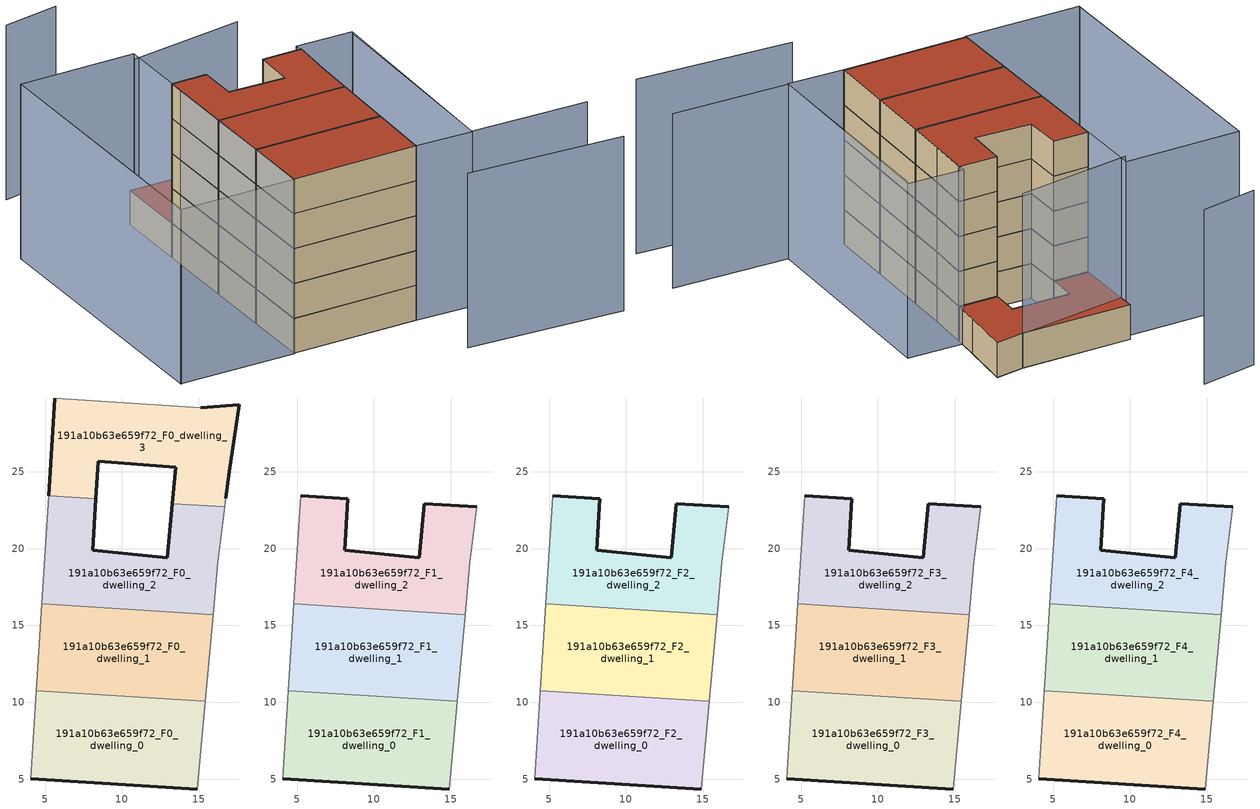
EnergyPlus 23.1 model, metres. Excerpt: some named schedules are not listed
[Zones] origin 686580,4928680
191a10b63e659f72_F0_dwelling_0
 floor ground (EU_floor_Construction): 14.9,4.36 15.42,10.05 4.42,10.75 4.05,5.01 z0
 wall outside (EU_wall_Construction): 14.9,4.36 4.05,5.01 z0:3
 wall adiabatic (EU_wall_Construction): 15.42,10.05 14.9,4.36 / 4.05,5.01 4.42,10.75 z0:3
 wall to 191a10b63e659f72_F0_dwelling_1 (EU_wall_Construction): 4.42,10.75 15.42,10.05 z0:3
191a10b63e659f72_F0_dwelling_1
 floor ground (EU_floor_Construction): 15.42,10.05 15.93,15.69 4.78,16.4 4.42,10.75 z0
 wall adiabatic (EU_wall_Construction): 15.93,15.69 15.42,10.05 / 4.42,10.75 4.78,16.4 z0:3
 wall to 191a10b63e659f72_F0_dwelling_2 (EU_wall_Construction): 4.78,16.4 15.93,15.69 z0:3
191a10b63e659f72_F0_dwelling_2
 floor ground (EU_floor_Construction): 15.93,15.69 16.24,19.07 16.69,22.71 13.27,22.93 12.93,19.41 8.09,19.88 8.3,23.25 5.23,23.44 4.78,16.4 z0
 wall outside (EU_wall_Construction): 8.3,23.25 8.09,19.88 12.93,19.41 13.27,22.93 z0:3
 wall adiabatic (EU_wall_Construction): 4.78,16.4 5.23,23.44 / 16.69,22.71 16.24,19.07 15.93,15.69 z0:3
 wall to 191a10b63e659f72_F0_dwelling_3 (EU_wall_Construction): 5.23,23.44 8.3,23.25 / 13.27,22.93 16.69,22.71 z0:3
191a10b63e659f72_F0_dwelling_3
 floor ground (EU_floor_Construction): 16.69,22.71 16.76,23.28 16.98,25.01 17.64,29.37 15.14,29.16 5.63,29.8 5.23,23.44 8.3,23.25 8.45,25.69 13.5,25.29 13.27,22.93 z0
 wall outside (EU_wall_Construction): 13.27,22.93 13.5,25.29 8.45,25.69 8.3,23.25 / 5.23,23.44 5.63,29.8 / 15.14,29.16 17.64,29.37 16.98,25.01 16.76,23.28 z0:3
 wall adiabatic (EU_wall_Construction): 16.76,23.28 16.69,22.71 / 5.63,29.8 15.14,29.16 z0:3
 roof outside (EU_roof_Construction): 17.64,29.37 16.98,25.01 16.76,23.28 16.69,22.71 13.27,22.93 13.5,25.29 8.45,25.69 8.3,23.25 5.23,23.44 5.63,29.8 15.14,29.16 z3
191a10b63e659f72_F1_dwelling_0
 floor to 191a10b63e659f72_F0_dwelling_0 (EU_floor_Construction): 14.9,4.36 15.42,10.05 4.42,10.75 4.05,5.01 z3
 wall outside (EU_wall_Construction): 14.9,4.36 4.05,5.01 z3:6
 wall adiabatic (EU_wall_Construction): 15.42,10.05 14.9,4.36 / 4.05,5.01 4.42,10.75 z3:6
 wall to 191a10b63e659f72_F1_dwelling_1 (EU_wall_Construction): 4.42,10.75 15.42,10.05 z3:6
191a10b63e659f72_F1_dwelling_1
 floor to 191a10b63e659f72_F0_dwelling_1 (EU_floor_Construction): 15.42,10.05 15.93,15.69 4.78,16.4 4.42,10.75 z3
 wall adiabatic (EU_wall_Construction): 15.93,15.69 15.42,10.05 / 4.42,10.75 4.78,16.4 z3:6
 wall to 191a10b63e659f72_F1_dwelling_2 (EU_wall_Construction): 4.78,16.4 15.93,15.69 z3:6
191a10b63e659f72_F1_dwelling_2
 floor to 191a10b63e659f72_F0_dwelling_2 (EU_floor_Construction): 15.93,15.69 16.24,19.07 16.69,22.71 13.27,22.93 12.93,19.41 8.09,19.88 8.3,23.25 5.23,23.44 4.78,16.4 z3
 wall outside (EU_wall_Construction): 5.23,23.44 8.3,23.25 8.09,19.88 12.93,19.41 13.27,22.93 16.69,22.71 z3:6
 wall adiabatic (EU_wall_Construction): 4.78,16.4 5.23,23.44 / 16.69,22.71 16.24,19.07 15.93,15.69 z3:6
191a10b63e659f72_F2_dwelling_0
 floor to 191a10b63e659f72_F1_dwelling_0 (EU_floor_Construction): 14.9,4.36 15.42,10.05 4.42,10.75 4.05,5.01 z6
 wall outside (EU_wall_Construction): 14.9,4.36 4.05,5.01 z6:9
 wall adiabatic (EU_wall_Construction): 15.42,10.05 14.9,4.36 / 4.05,5.01 4.42,10.75 z6:9
 wall to 191a10b63e659f72_F2_dwelling_1 (EU_wall_Construction): 4.42,10.75 15.42,10.05 z6:9
191a10b63e659f72_F2_dwelling_1
 floor to 191a10b63e659f72_F1_dwelling_1 (EU_floor_Construction): 15.42,10.05 15.93,15.69 4.78,16.4 4.42,10.75 z6
 wall adiabatic (EU_wall_Construction): 15.93,15.69 15.42,10.05 / 4.42,10.75 4.78,16.4 z6:9
 wall to 191a10b63e659f72_F2_dwelling_2 (EU_wall_Construction): 4.78,16.4 15.93,15.69 z6:9
191a10b63e659f72_F2_dwelling_2
 floor to 191a10b63e659f72_F1_dwelling_2 (EU_floor_Construction): 15.93,15.69 16.24,19.07 16.69,22.71 13.27,22.93 12.93,19.41 8.09,19.88 8.3,23.25 5.23,23.44 4.78,16.4 z6
 wall outside (EU_wall_Construction): 5.23,23.44 8.3,23.25 8.09,19.88 12.93,19.41 13.27,22.93 16.69,22.71 z6:9
 wall adiabatic (EU_wall_Construction): 4.78,16.4 5.23,23.44 / 16.69,22.71 16.24,19.07 15.93,15.69 z6:9
191a10b63e659f72_F3_dwelling_0
 floor to 191a10b63e659f72_F2_dwelling_0 (EU_floor_Construction): 14.9,4.36 15.42,10.05 4.42,10.75 4.05,5.01 z9
 wall outside (EU_wall_Construction): 14.9,4.36 4.05,5.01 z9:12
 wall adiabatic (EU_wall_Construction): 15.42,10.05 14.9,4.36 / 4.05,5.01 4.42,10.75 z9:12
 wall to 191a10b63e659f72_F3_dwelling_1 (EU_wall_Construction): 4.42,10.75 15.42,10.05 z9:12
191a10b63e659f72_F3_dwelling_1
 floor to 191a10b63e659f72_F2_dwelling_1 (EU_floor_Construction): 15.42,10.05 15.93,15.69 4.78,16.4 4.42,10.75 z9
 wall adiabatic (EU_wall_Construction): 15.93,15.69 15.42,10.05 / 4.42,10.75 4.78,16.4 z9:12
 wall to 191a10b63e659f72_F3_dwelling_2 (EU_wall_Construction): 4.78,16.4 15.93,15.69 z9:12
191a10b63e659f72_F3_dwelling_2
 floor to 191a10b63e659f72_F2_dwelling_2 (EU_floor_Construction): 15.93,15.69 16.24,19.07 16.69,22.71 13.27,22.93 12.93,19.41 8.09,19.88 8.3,23.25 5.23,23.44 4.78,16.4 z9
 wall outside (EU_wall_Construction): 5.23,23.44 8.3,23.25 8.09,19.88 12.93,19.41 13.27,22.93 16.69,22.71 z9:12
 wall adiabatic (EU_wall_Construction): 4.78,16.4 5.23,23.44 / 16.69,22.71 16.24,19.07 15.93,15.69 z9:12
191a10b63e659f72_F4_dwelling_0
 floor to 191a10b63e659f72_F3_dwelling_0 (EU_floor_Construction): 14.9,4.36 15.42,10.05 4.42,10.75 4.05,5.01 z12
 wall outside (EU_wall_Construction): 14.9,4.36 4.05,5.01 z12:15
 wall adiabatic (EU_wall_Construction): 15.42,10.05 14.9,4.36 / 4.05,5.01 4.42,10.75 z12:15
 wall to 191a10b63e659f72_F4_dwelling_1 (EU_wall_Construction): 4.42,10.75 15.42,10.05 z12:15
 roof outside (EU_roof_Construction): 15.42,10.05 14.9,4.36 4.05,5.01 4.42,10.75 z15
191a10b63e659f72_F4_dwelling_1
 floor to 191a10b63e659f72_F3_dwelling_1 (EU_floor_Construction): 15.42,10.05 15.93,15.69 4.78,16.4 4.42,10.75 z12
 wall adiabatic (EU_wall_Construction): 15.93,15.69 15.42,10.05 / 4.42,10.75 4.78,16.4 z12:15
 wall to 191a10b63e659f72_F4_dwelling_2 (EU_wall_Construction): 4.78,16.4 15.93,15.69 z12:15
 roof outside (EU_roof_Construction): 15.93,15.69 15.42,10.05 4.42,10.75 4.78,16.4 z15
191a10b63e659f72_F4_dwelling_2
 floor to 191a10b63e659f72_F3_dwelling_2 (EU_floor_Construction): 15.93,15.69 16.24,19.07 16.69,22.71 13.27,22.93 12.93,19.41 8.09,19.88 8.3,23.25 5.23,23.44 4.78,16.4 z12
 wall outside (EU_wall_Construction): 5.23,23.44 8.3,23.25 8.09,19.88 12.93,19.41 13.27,22.93 16.69,22.71 z12:15
 wall adiabatic (EU_wall_Construction): 4.78,16.4 5.23,23.44 / 16.69,22.71 16.24,19.07 15.93,15.69 z12:15
 roof outside (EU_roof_Construction): 16.69,22.71 16.24,19.07 15.93,15.69 4.78,16.4 5.23,23.44 8.3,23.25 8.09,19.88 12.93,19.41 13.27,22.93 z15
shading: 15.61,-1.66 28.94,-3.22 / 29.88,3.16 19.78,4 / 19.78,4 21.31,22.5 / -4.41,29.59 -5.95,5.61 / 15.14,29.16 5.14,28.36 / 5.1,39.12 0.18,38.58 / 14.9,4.36 16.63,23.3 / 16.63,23.3 21.5,22.85 / 21.5,22.85 19.77,3.91 / 19.77,3.91 14.9,4.36 / 5.59,29.14 4.05,4.98 / 4.05,4.98 -5.95,5.62 / -5.95,5.62 -4.41,29.78 / -4.41,29.78 5.59,29.14 z0:15
[Building]
EU S2 Campaign: North Axis=0; Terrain=City; Solar Distribution=FullExterior
[Site:Location]
Bologna: Latitude=44.5; Longitude=11.25; Time Zone=1; Elevation=37
[SizingPeriod:WeatherFileDays]
AnnualSizingPeriod: Begin Month=1; Begin Day of Month=1; End Month=12; End Day of Month=31; Day of Week for Start Day=Monday; Use Weather File Daylight Saving Period=No; Use Weather File Rain and Snow Indicators=No
[MATERIAL]
EU_InternalMass_Material: Roughness=MediumRough; Thickness=0.1; Conductivity=1; Density=1800; Specific Heat=900; Thermal Absorptance=0.9; Solar Absorptance=0.7; Visible Absorptance=0.7
[MATERIAL:NOMASS] Roughness=MediumRough; Thermal Absorptance=0.9; Solar Absorptance=0.7; Visible Absorptance=0.7
Name | Thermal Resistance
EU_wall_NoMass | 0.905828
EU_roof_NoMass | 0.37593
EU_floor_NoMass | 0.67114
[CONSTRUCTION]
EU_wall_Construction: EU_wall_NoMass
EU_roof_Construction: EU_roof_NoMass
EU_floor_Construction: EU_floor_NoMass
EU_InternalMass_Construction: EU_InternalMass_Material
[ZONE] Type=1; Multiplier=1; Ceiling Height=autocalculate; Floor Area=autocalculate; Part of Total Floor Area=Yes
Name | Volume
191a10b63e659f72_F0_dwelling_0 | 188.352
191a10b63e659f72_F1_dwelling_0; 191a10b63e659f72_F2_dwelling_0; 191a10b63e659f72_F3_dwelling_0; 191a10b63e659f72_F4_dwelling_0 | 188.353
191a10b63e659f72_F0_dwelling_1 | 188.355
191a10b63e659f72_F1_dwelling_1; 191a10b63e659f72_F2_dwelling_1; 191a10b63e659f72_F3_dwelling_1; 191a10b63e659f72_F4_dwelling_1 | 188.357
191a10b63e659f72_F0_dwelling_2; 191a10b63e659f72_F1_dwelling_2; 191a10b63e659f72_F2_dwelling_2; 191a10b63e659f72_F3_dwelling_2; 191a10b63e659f72_F4_dwelling_2 | 188.358
191a10b63e659f72_F0_dwelling_3 | 188.361
[INTERNALMASS] Construction=EU_InternalMass_Construction
Name | Zone or ZoneList | Surface Area
191a10b63e659f72_F0_dwelling_0_EU_InternalMass | 191a10b63e659f72_F0_dwelling_0 | 62.7843
191a10b63e659f72_F0_dwelling_1_EU_InternalMass | 191a10b63e659f72_F0_dwelling_1 | 62.7855
191a10b63e659f72_F0_dwelling_2_EU_InternalMass | 191a10b63e659f72_F0_dwelling_2 | 62.7859
191a10b63e659f72_F0_dwelling_3_EU_InternalMass | 191a10b63e659f72_F0_dwelling_3 | 62.7861
191a10b63e659f72_F1_dwelling_0_EU_InternalMass | 191a10b63e659f72_F1_dwelling_0 | 83.7166
191a10b63e659f72_F1_dwelling_1_EU_InternalMass | 191a10b63e659f72_F1_dwelling_1 | 83.7125
191a10b63e659f72_F1_dwelling_2_EU_InternalMass | 191a10b63e659f72_F1_dwelling_2 | 83.7114
191a10b63e659f72_F2_dwelling_0_EU_InternalMass | 191a10b63e659f72_F2_dwelling_0 | 83.7166
191a10b63e659f72_F2_dwelling_1_EU_InternalMass | 191a10b63e659f72_F2_dwelling_1 | 83.7125
191a10b63e659f72_F2_dwelling_2_EU_InternalMass | 191a10b63e659f72_F2_dwelling_2 | 83.7114
191a10b63e659f72_F3_dwelling_0_EU_InternalMass | 191a10b63e659f72_F3_dwelling_0 | 83.7166
191a10b63e659f72_F3_dwelling_1_EU_InternalMass | 191a10b63e659f72_F3_dwelling_1 | 83.7125
191a10b63e659f72_F3_dwelling_2_EU_InternalMass | 191a10b63e659f72_F3_dwelling_2 | 83.7114
191a10b63e659f72_F4_dwelling_0_EU_InternalMass | 191a10b63e659f72_F4_dwelling_0 | 83.7166
191a10b63e659f72_F4_dwelling_1_EU_InternalMass | 191a10b63e659f72_F4_dwelling_1 | 83.7125
191a10b63e659f72_F4_dwelling_2_EU_InternalMass | 191a10b63e659f72_F4_dwelling_2 | 83.7114
[OTHEREQUIPMENT] Fuel Type=Electricity; Design Level Calculation Method=Watts/Area; Power per Zone Floor Area=1; Fraction Latent=0; Fraction Radiant=0; Fraction Lost=0; Carbon Dioxide Generation Rate=0; EndUse Subcategory=EU_Step8_InternalGains
Name | Zone or ZoneList or Space or SpaceList | Schedule
EU_Step8_InternalGain_191a10b63e659f72_F0_dwelling_0_f000 | 191a10b63e659f72_F0_dwelling_0 | EU_Step8_GainSchedule_191a10b63e659f72_F0_dwelling_0_f000
EU_Step8_InternalGain_191a10b63e659f72_F0_dwelling_1_f000 | 191a10b63e659f72_F0_dwelling_1 | EU_Step8_GainSchedule_191a10b63e659f72_F0_dwelling_1_f000
EU_Step8_InternalGain_191a10b63e659f72_F0_dwelling_2_f000 | 191a10b63e659f72_F0_dwelling_2 | EU_Step8_GainSchedule_191a10b63e659f72_F0_dwelling_2_f000
EU_Step8_InternalGain_191a10b63e659f72_F0_dwelling_3_f000 | 191a10b63e659f72_F0_dwelling_3 | EU_Step8_GainSchedule_191a10b63e659f72_F0_dwelling_3_f000
EU_Step8_InternalGain_191a10b63e659f72_F1_dwelling_0_f000 | 191a10b63e659f72_F1_dwelling_0 | EU_Step8_GainSchedule_191a10b63e659f72_F1_dwelling_0_f000
EU_Step8_InternalGain_191a10b63e659f72_F1_dwelling_1_f000 | 191a10b63e659f72_F1_dwelling_1 | EU_Step8_GainSchedule_191a10b63e659f72_F1_dwelling_1_f000
EU_Step8_InternalGain_191a10b63e659f72_F1_dwelling_2_f000 | 191a10b63e659f72_F1_dwelling_2 | EU_Step8_GainSchedule_191a10b63e659f72_F1_dwelling_2_f000
EU_Step8_InternalGain_191a10b63e659f72_F2_dwelling_0_f000 | 191a10b63e659f72_F2_dwelling_0 | EU_Step8_GainSchedule_191a10b63e659f72_F2_dwelling_0_f000
EU_Step8_InternalGain_191a10b63e659f72_F2_dwelling_1_f000 | 191a10b63e659f72_F2_dwelling_1 | EU_Step8_GainSchedule_191a10b63e659f72_F2_dwelling_1_f000
EU_Step8_InternalGain_191a10b63e659f72_F2_dwelling_2_f000 | 191a10b63e659f72_F2_dwelling_2 | EU_Step8_GainSchedule_191a10b63e659f72_F2_dwelling_2_f000
EU_Step8_InternalGain_191a10b63e659f72_F3_dwelling_0_f000 | 191a10b63e659f72_F3_dwelling_0 | EU_Step8_GainSchedule_191a10b63e659f72_F3_dwelling_0_f000
EU_Step8_InternalGain_191a10b63e659f72_F3_dwelling_1_f000 | 191a10b63e659f72_F3_dwelling_1 | EU_Step8_GainSchedule_191a10b63e659f72_F3_dwelling_1_f000
EU_Step8_InternalGain_191a10b63e659f72_F3_dwelling_2_f000 | 191a10b63e659f72_F3_dwelling_2 | EU_Step8_GainSchedule_191a10b63e659f72_F3_dwelling_2_f000
EU_Step8_InternalGain_191a10b63e659f72_F4_dwelling_0_f000 | 191a10b63e659f72_F4_dwelling_0 | EU_Step8_GainSchedule_191a10b63e659f72_F4_dwelling_0_f000
EU_Step8_InternalGain_191a10b63e659f72_F4_dwelling_1_f000 | 191a10b63e659f72_F4_dwelling_1 | EU_Step8_GainSchedule_191a10b63e659f72_F4_dwelling_1_f000
EU_Step8_InternalGain_191a10b63e659f72_F4_dwelling_2_f000 | 191a10b63e659f72_F4_dwelling_2 | EU_Step8_GainSchedule_191a10b63e659f72_F4_dwelling_2_f000
[ZONEVENTILATION:DESIGNFLOWRATE] Schedule=EU_AlwaysOn; Design Flow Rate Calculation Method=AirChanges/Hour; Air Changes per Hour=0.73129; Ventilation Type=Natural; Fan Pressure Rise=0; Fan Total Efficiency=1; Constant Term Coefficient=1; Temperature Term Coefficient=0; Velocity Term Coefficient=0; Velocity Squared Term Coefficient=0; Minimum Indoor Temperature=-100; Maximum Indoor Temperature=100; Delta Temperature=-100; Minimum Outdoor Temperature=-100; Maximum Outdoor Temperature=100; Maximum Wind Speed=40
Name | Zone or ZoneList or Space or SpaceList
EU_ConstantAir_191a10b63e659f72_F0_dwelling_0 | 191a10b63e659f72_F0_dwelling_0
EU_ConstantAir_191a10b63e659f72_F0_dwelling_1 | 191a10b63e659f72_F0_dwelling_1
EU_ConstantAir_191a10b63e659f72_F0_dwelling_2 | 191a10b63e659f72_F0_dwelling_2
EU_ConstantAir_191a10b63e659f72_F0_dwelling_3 | 191a10b63e659f72_F0_dwelling_3
EU_ConstantAir_191a10b63e659f72_F1_dwelling_0 | 191a10b63e659f72_F1_dwelling_0
EU_ConstantAir_191a10b63e659f72_F1_dwelling_1 | 191a10b63e659f72_F1_dwelling_1
EU_ConstantAir_191a10b63e659f72_F1_dwelling_2 | 191a10b63e659f72_F1_dwelling_2
EU_ConstantAir_191a10b63e659f72_F2_dwelling_0 | 191a10b63e659f72_F2_dwelling_0
EU_ConstantAir_191a10b63e659f72_F2_dwelling_1 | 191a10b63e659f72_F2_dwelling_1
EU_ConstantAir_191a10b63e659f72_F2_dwelling_2 | 191a10b63e659f72_F2_dwelling_2
EU_ConstantAir_191a10b63e659f72_F3_dwelling_0 | 191a10b63e659f72_F3_dwelling_0
EU_ConstantAir_191a10b63e659f72_F3_dwelling_1 | 191a10b63e659f72_F3_dwelling_1
EU_ConstantAir_191a10b63e659f72_F3_dwelling_2 | 191a10b63e659f72_F3_dwelling_2
EU_ConstantAir_191a10b63e659f72_F4_dwelling_0 | 191a10b63e659f72_F4_dwelling_0
EU_ConstantAir_191a10b63e659f72_F4_dwelling_1 | 191a10b63e659f72_F4_dwelling_1
EU_ConstantAir_191a10b63e659f72_F4_dwelling_2 | 191a10b63e659f72_F4_dwelling_2
[HVACTEMPLATE:THERMOSTAT] Constant Heating Setpoint=20; Constant Cooling Setpoint=50
EU_HeatOnly_191a10b63e659f72_F0_dwelling_0; EU_HeatOnly_191a10b63e659f72_F0_dwelling_1; EU_HeatOnly_191a10b63e659f72_F0_dwelling_2; EU_HeatOnly_191a10b63e659f72_F0_dwelling_3; EU_HeatOnly_191a10b63e659f72_F1_dwelling_0; EU_HeatOnly_191a10b63e659f72_F1_dwelling_1; EU_HeatOnly_191a10b63e659f72_F1_dwelling_2; EU_HeatOnly_191a10b63e659f72_F2_dwelling_0; EU_HeatOnly_191a10b63e659f72_F2_dwelling_1; EU_HeatOnly_191a10b63e659f72_F2_dwelling_2; EU_HeatOnly_191a10b63e659f72_F3_dwelling_0; EU_HeatOnly_191a10b63e659f72_F3_dwelling_1; EU_HeatOnly_191a10b63e659f72_F3_dwelling_2; EU_HeatOnly_191a10b63e659f72_F4_dwelling_0; EU_HeatOnly_191a10b63e659f72_F4_dwelling_1; EU_HeatOnly_191a10b63e659f72_F4_dwelling_2
[HVACTEMPLATE:ZONE:IDEALLOADSAIRSYSTEM] System Availability Schedule=EU_AlwaysOn; Maximum Heating Supply Air Temperature=50; Minimum Cooling Supply Air Temperature=13; Maximum Heating Supply Air Humidity Ratio=0.0156; Minimum Cooling Supply Air Humidity Ratio=0.0077; Heating Limit=NoLimit; Cooling Limit=NoLimit; Heating Availability Schedule=EU_AlwaysOn; Cooling Availability Schedule=EU_CoolingOff; Dehumidification Control Type=ConstantSensibleHeatRatio; Cooling Sensible Heat Ratio=0.7; Dehumidification Setpoint=60; Humidification Control Type=None; Humidification Setpoint=30; Outdoor Air Method=None; Outdoor Air Flow Rate per Person=0.00944; Outdoor Air Flow Rate per Zone Floor Area=0; Outdoor Air Flow Rate per Zone=0; Demand Controlled Ventilation Type=None; Outdoor Air Economizer Type=NoEconomizer; Heat Recovery Type=None; Sensible Heat Recovery Effectiveness=0.7; Latent Heat Recovery Effectiveness=0.65
Name | Template Thermostat
191a10b63e659f72_F0_dwelling_0 | EU_HeatOnly_191a10b63e659f72_F0_dwelling_0
191a10b63e659f72_F0_dwelling_1 | EU_HeatOnly_191a10b63e659f72_F0_dwelling_1
191a10b63e659f72_F0_dwelling_2 | EU_HeatOnly_191a10b63e659f72_F0_dwelling_2
191a10b63e659f72_F0_dwelling_3 | EU_HeatOnly_191a10b63e659f72_F0_dwelling_3
191a10b63e659f72_F1_dwelling_0 | EU_HeatOnly_191a10b63e659f72_F1_dwelling_0
191a10b63e659f72_F1_dwelling_1 | EU_HeatOnly_191a10b63e659f72_F1_dwelling_1
191a10b63e659f72_F1_dwelling_2 | EU_HeatOnly_191a10b63e659f72_F1_dwelling_2
191a10b63e659f72_F2_dwelling_0 | EU_HeatOnly_191a10b63e659f72_F2_dwelling_0
191a10b63e659f72_F2_dwelling_1 | EU_HeatOnly_191a10b63e659f72_F2_dwelling_1
191a10b63e659f72_F2_dwelling_2 | EU_HeatOnly_191a10b63e659f72_F2_dwelling_2
191a10b63e659f72_F3_dwelling_0 | EU_HeatOnly_191a10b63e659f72_F3_dwelling_0
191a10b63e659f72_F3_dwelling_1 | EU_HeatOnly_191a10b63e659f72_F3_dwelling_1
191a10b63e659f72_F3_dwelling_2 | EU_HeatOnly_191a10b63e659f72_F3_dwelling_2
191a10b63e659f72_F4_dwelling_0 | EU_HeatOnly_191a10b63e659f72_F4_dwelling_0
191a10b63e659f72_F4_dwelling_1 | EU_HeatOnly_191a10b63e659f72_F4_dwelling_1
191a10b63e659f72_F4_dwelling_2 | EU_HeatOnly_191a10b63e659f72_F4_dwelling_2
